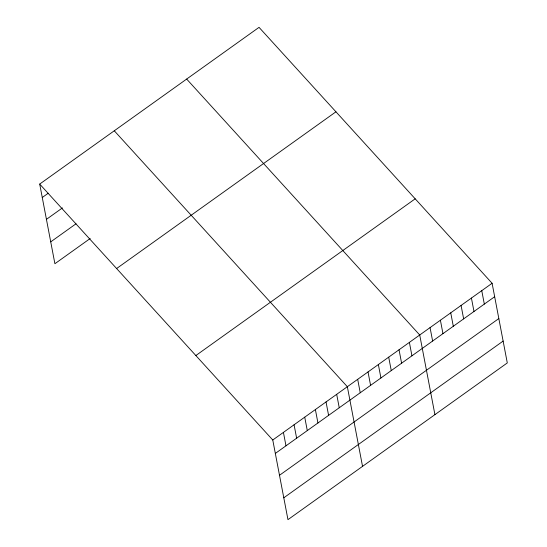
<?xml version="1.0" encoding="UTF-8"?>
<svg xmlns="http://www.w3.org/2000/svg" width="547" height="547" viewBox="0 0 547 547"><rect width="100%" height="100%" fill="white"/><g stroke="black" fill="none" stroke-linecap="round" stroke-linejoin="round"><path stroke-width="0.82" d="M39.705 184.072L259.039 27.35L492.102 283.278L507.295 362.928L287.961 519.65L272.768 440L39.705 184.072L54.898 263.722L90.187 238.506M42.263 197.494L48.259 193.214M46.433 219.347L62.413 207.928M50.727 241.863L76.033 223.785M116.614 268.529L335.947 111.807M195.853 355.543L415.194 198.821M272.768 440L492.102 283.278M275.332 453.429L494.666 296.706M279.496 475.281L498.83 318.559M283.79 497.797L503.131 341.075M186.657 79.069L419.72 334.996L434.92 414.647M114.275 130.788L347.345 386.715L362.538 466.365M481.763 290.669L484.321 304.098M471.425 298.06L473.982 311.482M461.08 305.445L463.644 318.874M450.742 312.836L453.306 326.258M440.403 320.221L442.961 333.649M430.065 327.612L432.622 341.034M409.382 342.388L411.946 355.81M399.043 349.772L401.601 363.201M388.705 357.164L391.262 370.586M378.36 364.548L380.924 377.977M368.022 371.939L370.586 385.368M357.683 379.331L360.241 392.753M336.685 394.325L339.249 407.754M326.033 401.942L328.597 415.364M315.38 409.553L317.944 422.981M304.727 417.163L307.291 430.592M294.074 424.78L296.638 438.202M283.421 432.39L285.985 445.812"/></g></svg>
